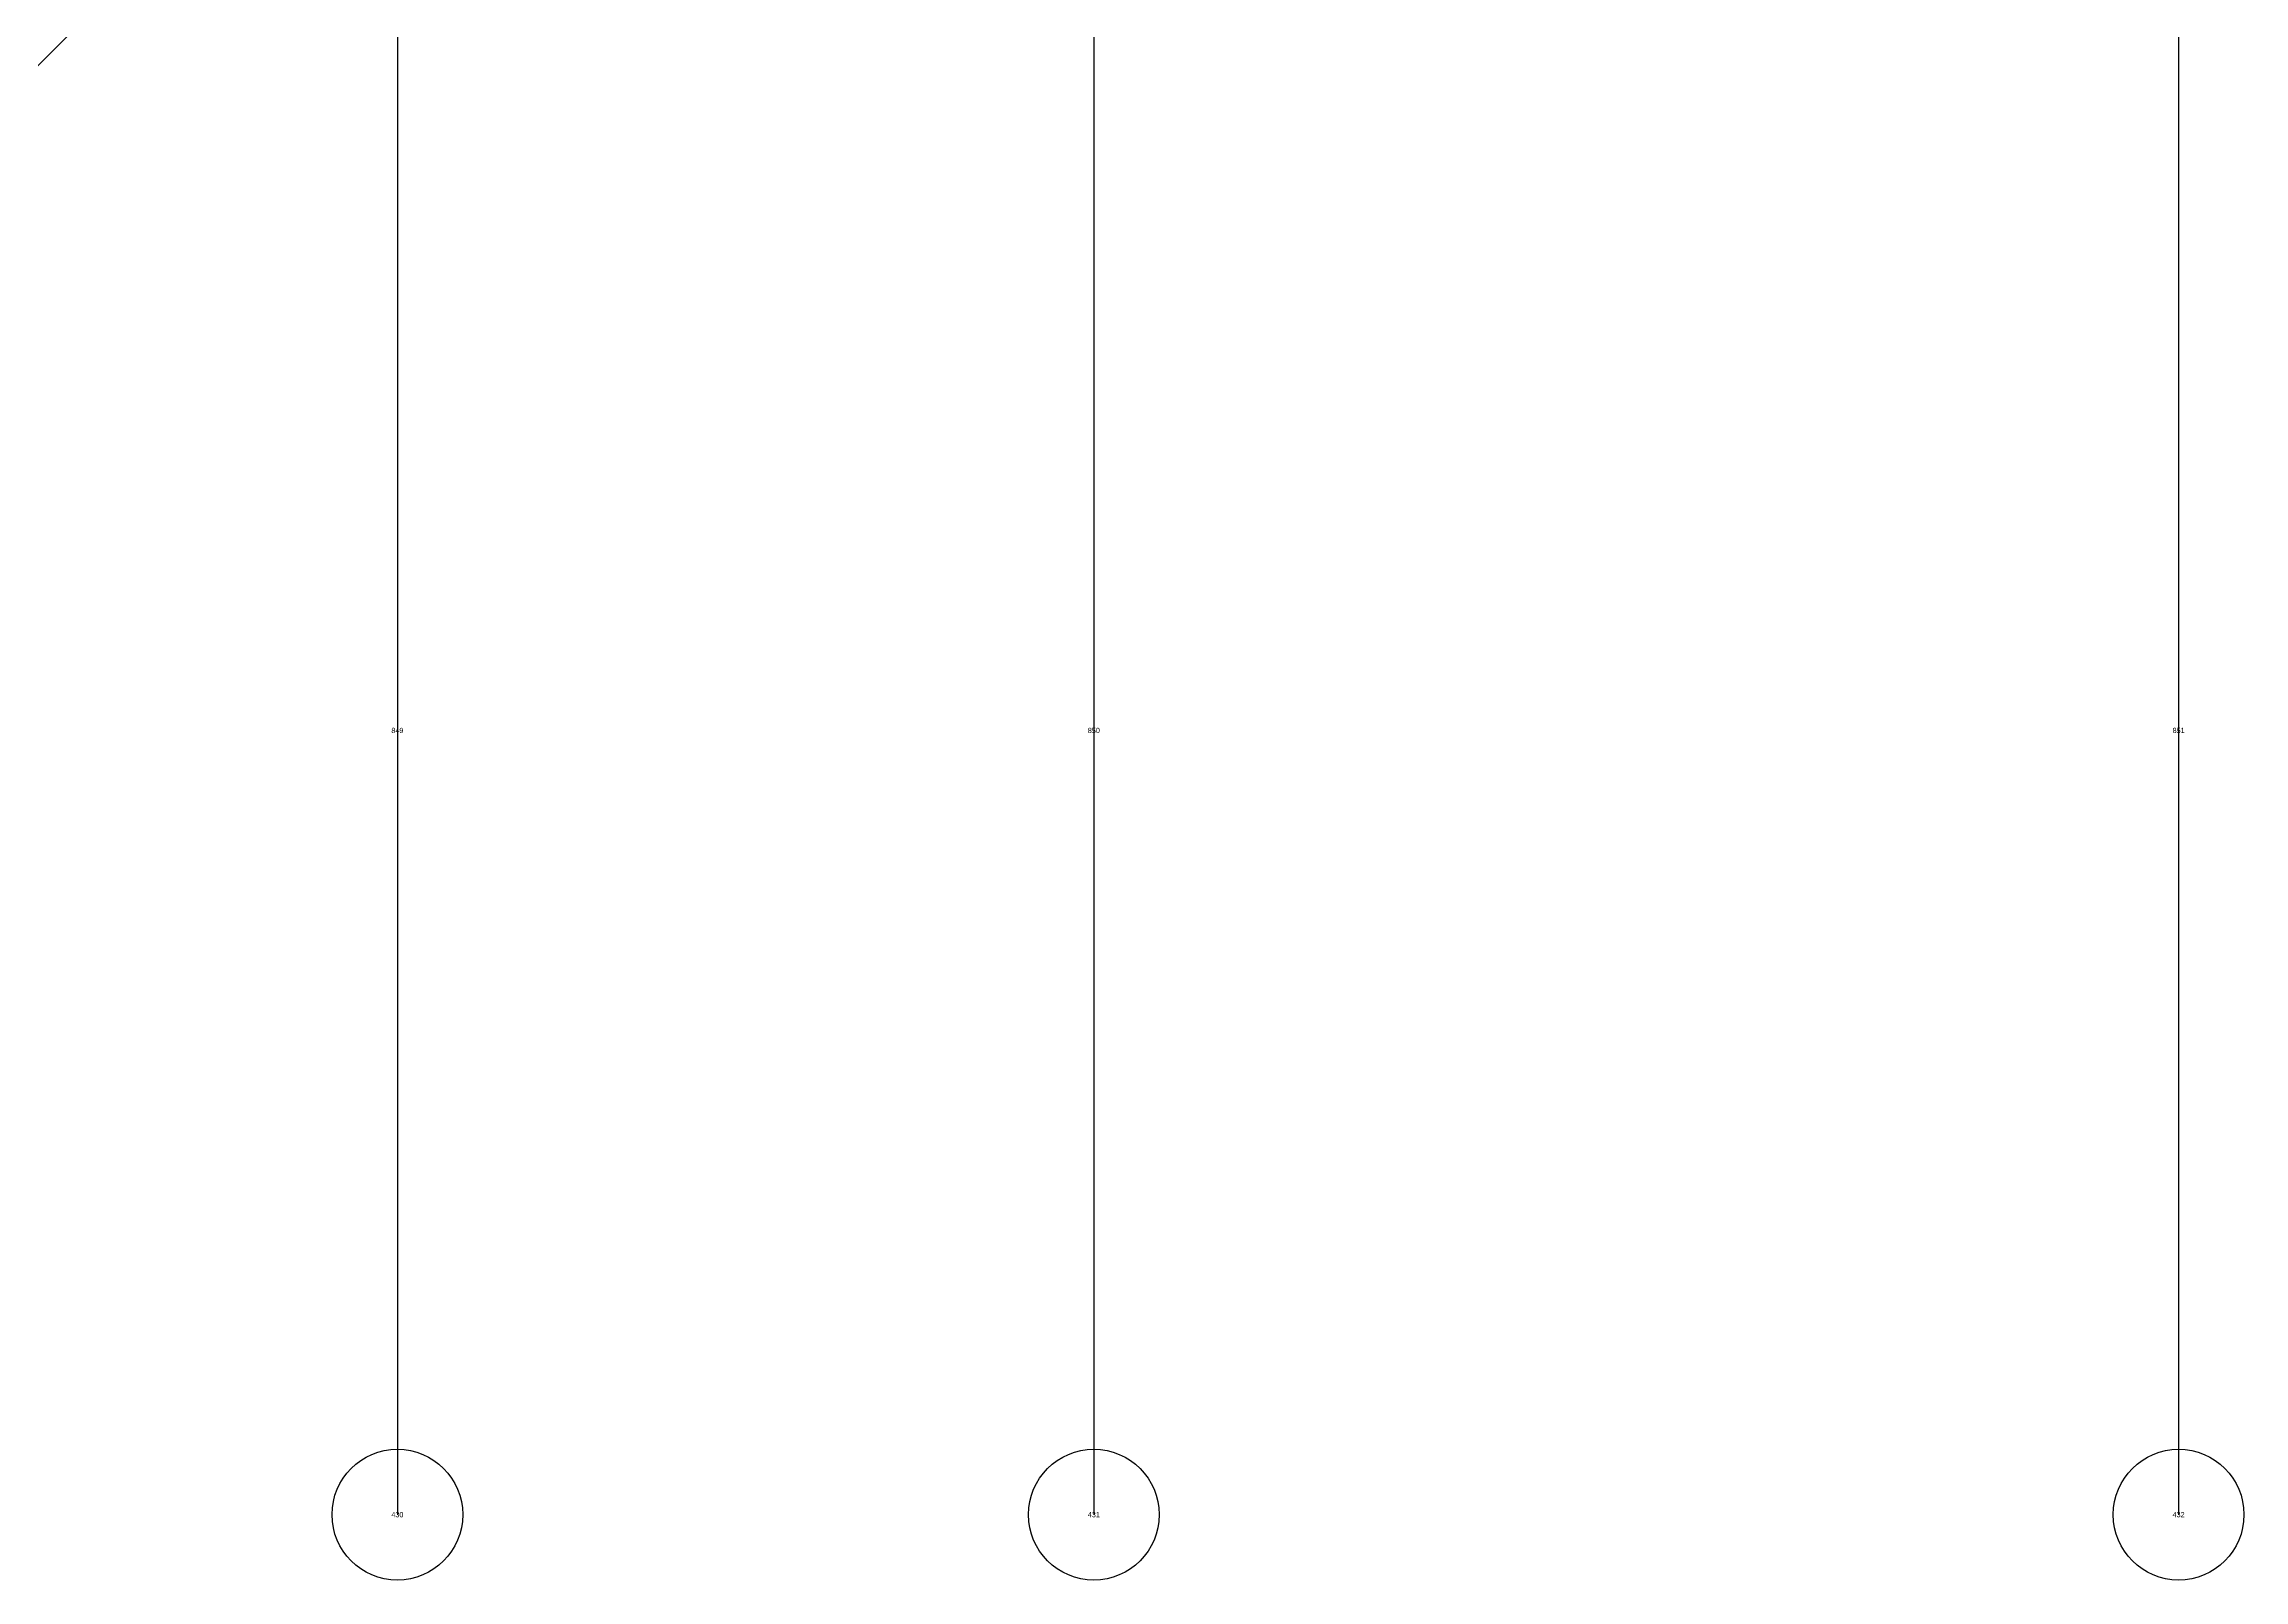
# Model space of a CAD drawing. Extents: x -2.75 to 2.75, y -2.5 to 2.5.
# Drawn here: x -1.918 to -1.077, y -2.5 to -1.912 of the extents above; entities that cross this region are included whole.
import ezdxf
from ezdxf.enums import TextEntityAlignment as Align

# ---------------------------------------------------------------- set-up
doc = ezdxf.new("R2010")
doc.units = 0
doc.header["$MEASUREMENT"] = 0
doc.header["$PDMODE"] = 33
doc.header["$PDSIZE"] = 0.05
for name, color, linetype in [('BRANCHE ESTERNO', 1, 'Continuous'), ('BRANCHES-Index', 7, 'Continuous'), ('NODI-Index', 7, 'Continuous'), ('NODO ESTERNO ZMINIMO', 4, 'Continuous')]:
    doc.layers.add(name, color=color, linetype=linetype)

msp = doc.modelspace()

# ---------------------------------------------------------------- linework, layer by layer
at = {"layer": 'BRANCHE ESTERNO'}
for p, q in [((-1.875, -1.875, 0), (-2.375, -2.375, -10)), ((-1.78323, -1.875, 0.57941), (-1.78323, -2.475, -2.42059)), ((-1.51691, -1.875, 1.1021), (-1.51691, -2.475, -1.8979)), ((-1.1021, -1.875, 1.51691), (-1.1021, -2.475, -1.48309))]:
    msp.add_line(p, q, dxfattribs=at)
at = {"layer": 'NODO ESTERNO ZMINIMO'}
for p in [(-1.78323, -2.475, -2.42059), (-1.51691, -2.475, -1.8979), (-1.1021, -2.475, -1.48309)]:
    msp.add_point(p, dxfattribs=at)

# ---------------------------------------------------------------- texts
at = {"layer": 'BRANCHES-Index'}
for s, p in [('849', (-1.78323, -2.175, -0.92059)), ('850', (-1.51691, -2.175, -0.3979)), ('851', (-1.1021, -2.175, 0.01691))]:
    msp.add_text(s, height=0.002, dxfattribs=at).set_placement(p, align=Align.MIDDLE_CENTER)
at = {"layer": 'NODI-Index'}
for s, p in [('430', (-1.78323, -2.475, -2.42059)), ('431', (-1.51691, -2.475, -1.8979)), ('432', (-1.1021, -2.475, -1.48309))]:
    msp.add_text(s, height=0.002, dxfattribs=at).set_placement(p, align=Align.MIDDLE_CENTER)

doc.saveas('drawing.dxf')
